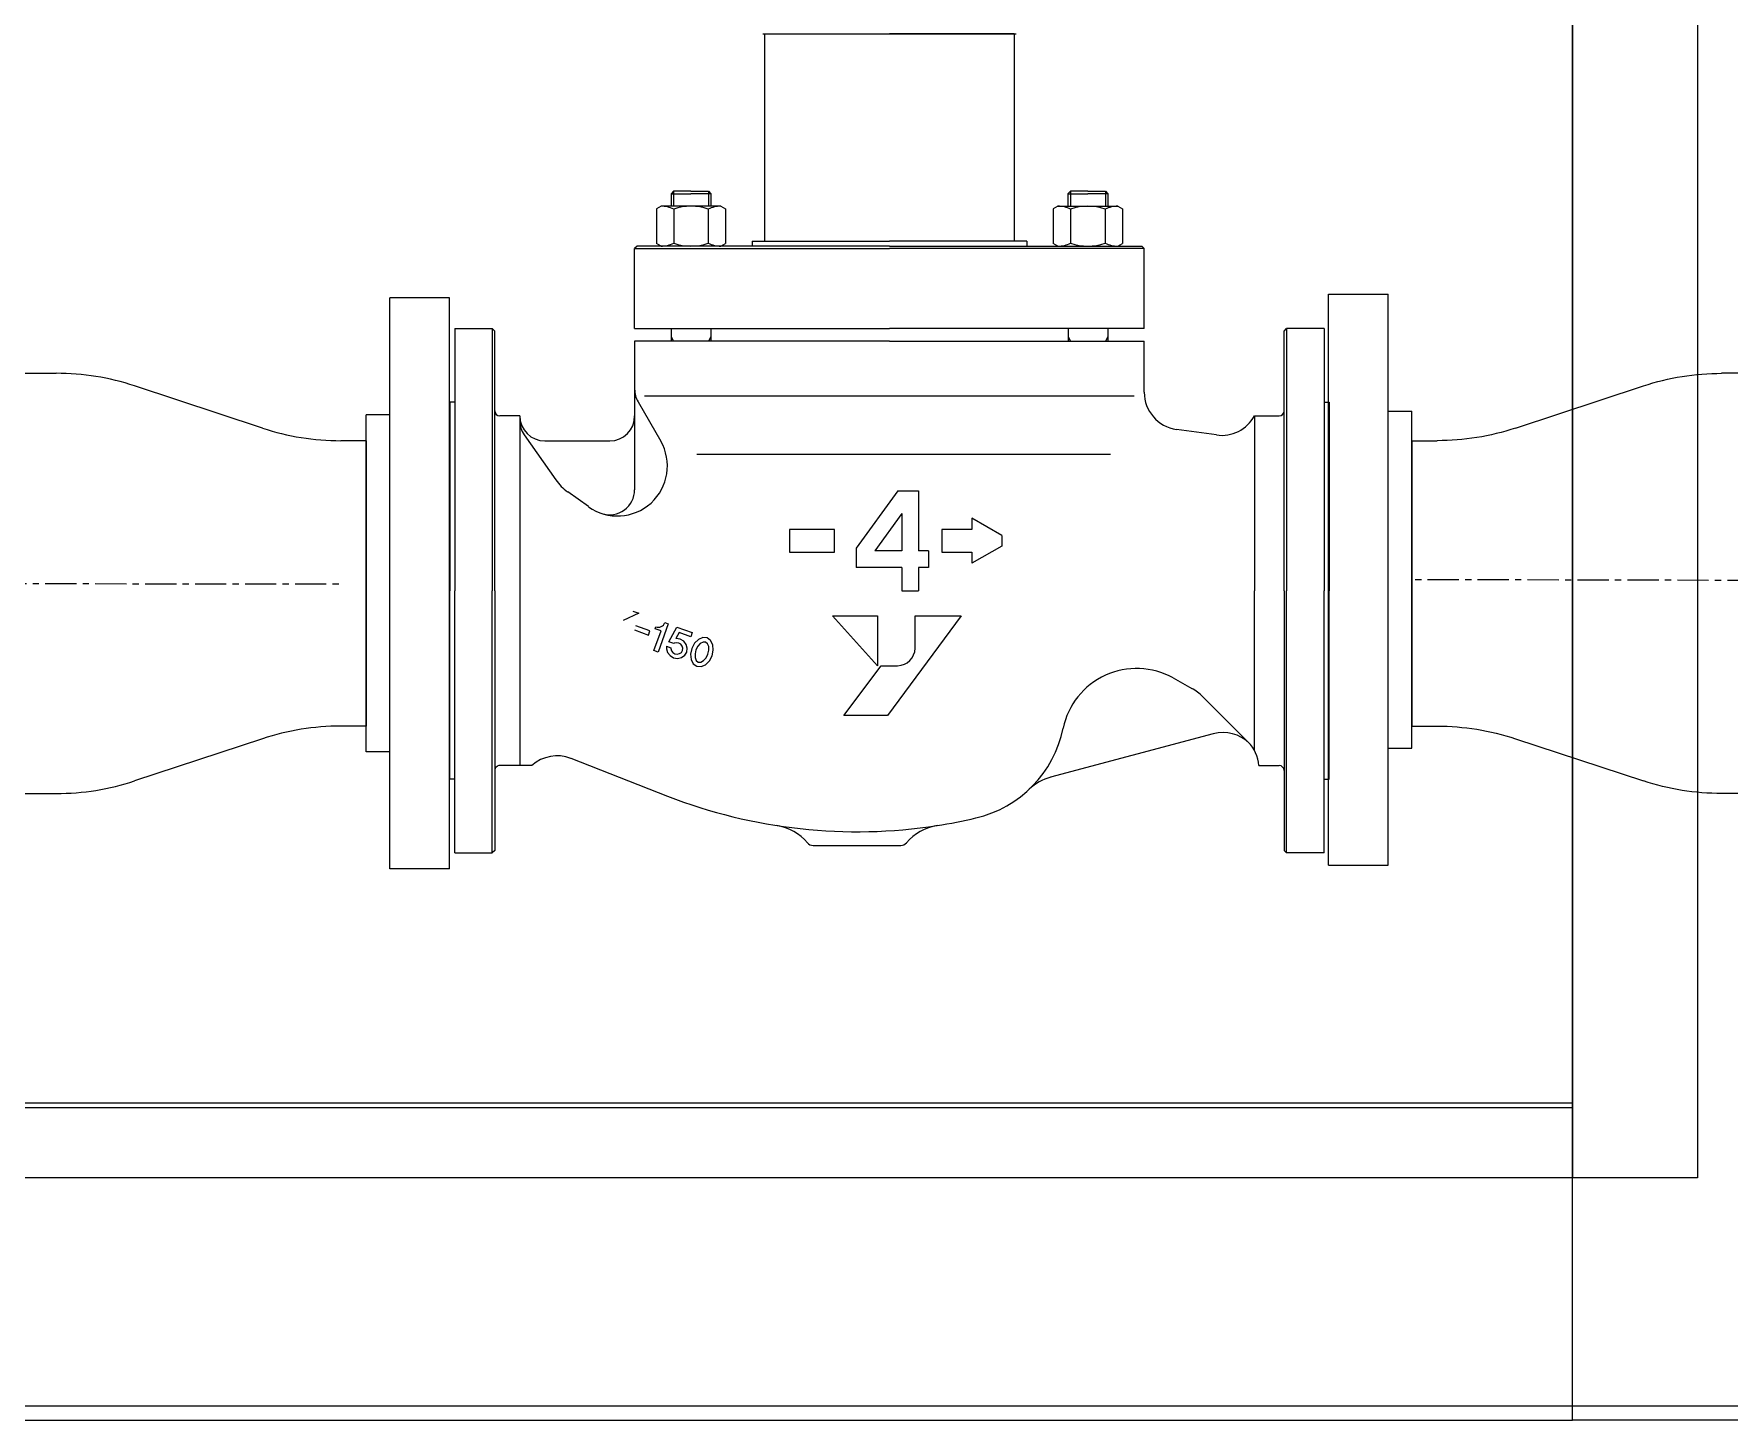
# Model space of a CAD drawing. Header units: millimetres. Extents: x -192235 to 515711, y 45168 to 947868.
# Drawn here: x 194072 to 194751, y 463944 to 464499 of the extents above; entities that cross this region are included whole.
import ezdxf

# ---------------------------------------------------------------- set-up
doc = ezdxf.new("R2010")
doc.units = ezdxf.units.MM
doc.header["$LTSCALE"] = 1000
doc.header["$PDMODE"] = 1
doc.linetypes.add('TPH12-SEC-@20-1$0$CENTERK5', pattern=[6.916, 6.667, -0.083, 0.083, -0.083])
doc.linetypes.add('YFM1P-短$0$CENTER', pattern=[2, 1.25, -0.25, 0.25, -0.25])
for name, color, linetype in [('TPH12-SEC-@20-1$0$A-DIM', 7, 'Continuous'), ('TPH12-SEC-@20-1$0$H-SIN', 252, 'TPH12-SEC-@20-1$0$CENTERK5'), ('YFM1P-短$0$$0$C-DCC', 1, 'Continuous'), ('YFM1P-短$0$$0$M-DCC-STEEL', 220, 'Continuous'), ('YFM1P-短$0$M-CWTR-VAVE', 2, 'Continuous'), ('YFM1P-短$0$M-PIPE-CHWR20', 110, 'Continuous'), ('YFM1P-短$0$M-PIPE-CHWR20_CL', 111, 'YFM1P-短$0$CENTER'), ('YFM1P-短$0$M-PIPE-VAVE', 2, 'Continuous')]:
    doc.layers.add(name, color=color, linetype=linetype)
doc.styles.add('TPH12-SEC-@20-1$0$STANDARD', font='txt')
doc.dimstyles.new('TPH12-SEC-@20-1$0$生成的_樣式__6', dxfattribs={"dimtxt": 60, "dimasz": 30.4, "dimexe": 0.18, "dimexo": 0.0625, "dimgap": 0, "dimtad": 1, "dimdec": 1, "dimzin": 0, "dimdsep": 46, "dimtxsty": 'TPH12-SEC-@20-1$0$STANDARD', "dimblk": 'TPH12-SEC-@20-1$0$ARROWHEAD_6', "dimblk1": 'TPH12-SEC-@20-1$0$ARROWHEAD_6', "dimblk2": 'TPH12-SEC-@20-1$0$ARROWHEAD_6', "dimcen": 0.09, "dimclrd": 12, "dimclre": 12, "dimclrt": 3, "dimazin": 0, "dimtfac": 1, "dimtdec": 4, "dimtmove": 0, "dimatfit": 3, "dimfxl": 1, "dimtolj": 1, "dimtzin": 0, "dimarcsym": 0})

# ---------------------------------------------------------------- blocks, each defined once
blk = doc.blocks.new('TPH12-SEC-@20-1$0$ARROWHEAD_6')
at = {"color": 0, "linetype": 'Continuous', "lineweight": 0}
for p, q in [((-0.5, -0.5), (0.5, 0.5)), ((0, 0), (-1, 0))]:
    blk.add_line(p, q, dxfattribs=at)
blk = doc.blocks.new('*D950')
at = {"layer": 'DEFPOINTS', "color": 0, "linetype": 'Continuous', "transparency": 16777216}
for p in [(190000, 463950), (203190.01, 463950), (199526.05, 462150)]:
    blk.add_point(p, dxfattribs=at)
at = {"layer": 'TPH12-SEC-@20-1$0$A-DIM', "color": 12, "linetype": 'Continuous', "lineweight": -2, "transparency": 16777216}
for p, q in [((190000.06, 463950), (203190.19, 463950)), ((203190.01, 463919.6), (203190.01, 463800)), ((203190.01, 462180.4), (203190.01, 462300)), ((199526.12, 462150), (203190.19, 462150))]:
    blk.add_line(p, q, dxfattribs=at)
at = {"layer": 'TPH12-SEC-@20-1$0$A-DIM', "color": 12, "linetype": 'Continuous', "lineweight": -2, "transparency": 16777216, "xscale": 30.40000000000001, "yscale": 30.40000000000001, "zscale": 30.40000000000001}
for p, rotation in [((203190.01, 463950), 90), ((203190.01, 462150), 270)]:
    blk.add_blockref('TPH12-SEC-@20-1$0$ARROWHEAD_6', p, dxfattribs=dict(at, rotation=rotation))
at = {"layer": 'TPH12-SEC-@20-1$0$A-DIM', "color": 3, "linetype": 'Continuous', "lineweight": 0, "transparency": 16777216, "insert": (203190.01, 463050), "char_height": 500, "attachment_point": 5, "rotation": 90, "style": 'TPH12-SEC-@20-1$0$STANDARD'}
blk.add_mtext('\\A1;1800', dxfattribs=at)
blk = doc.blocks.new('*D951')
at = {"layer": 'DEFPOINTS', "color": 0, "linetype": 'Continuous', "transparency": 16777216}
for p in [(190000, 466700), (203174.81, 466700), (190000, 463950)]:
    blk.add_point(p, dxfattribs=at)
at = {"layer": 'TPH12-SEC-@20-1$0$A-DIM', "color": 12, "linetype": 'Continuous', "lineweight": -2, "transparency": 16777216}
for p, q in [((190000.06, 466700), (203174.99, 466700)), ((203174.81, 466669.6), (203174.81, 466200)), ((203174.81, 463980.4), (203174.81, 464450)), ((190000.06, 463950), (203174.99, 463950))]:
    blk.add_line(p, q, dxfattribs=at)
at = {"layer": 'TPH12-SEC-@20-1$0$A-DIM', "color": 12, "linetype": 'Continuous', "lineweight": -2, "transparency": 16777216, "xscale": 30.40000000000001, "yscale": 30.40000000000001, "zscale": 30.40000000000001}
for p, rotation in [((203174.81, 466700), 90), ((203174.81, 463950), 270)]:
    blk.add_blockref('TPH12-SEC-@20-1$0$ARROWHEAD_6', p, dxfattribs=dict(at, rotation=rotation))
at = {"layer": 'TPH12-SEC-@20-1$0$A-DIM', "color": 3, "linetype": 'Continuous', "lineweight": 0, "transparency": 16777216, "insert": (203174.81, 465325), "char_height": 500, "attachment_point": 5, "rotation": 90, "style": 'TPH12-SEC-@20-1$0$STANDARD'}
blk.add_mtext('\\A1;2750', dxfattribs=at)
blk = doc.blocks.new('YFM1P-短$0$$0$DCC-2400-1850-扇60')
at = {"color": 0, "linetype": 'ByBlock', "lineweight": -2, "ltscale": 0.5}
for p, q in [((-1.765, 168), (-1.765, -3)), ((3.235, 168), (3.235, -3)), ((230.73, 0), (3.235, 0)), ((-1.765, -3), (234.73, -3))]:
    blk.add_line(p, q, dxfattribs=at)
blk = doc.blocks.new('YFM1P-短$0$R6-4')
for p, q in [((-5.715, 0), (5.715, 0)), ((-5.715, 0), (-5.715, -1.012)), ((5.715, 0), (5.715, -1.012)), ((-6.219, -4.146), (-7.91, -9.268)), ((6.219, -4.146), (7.91, -9.268)), ((-8.414, -13.97), (-8.414, -12.403)), ((8.414, -13.97), (8.414, -12.403)), ((8.414, -13.97), (-8.414, -13.97))]:
    blk.add_line(p, q)
for centre, start, end in [((-15.715, -1.012), 341.73209, 0), ((15.715, -1.012), 180, 198.26791), ((1.586, -12.403), 161.73209, 180), ((-1.586, -12.403), 0, 18.26791)]:
    blk.add_arc(centre, 10, start, end)
blk = doc.blocks.new('YFM1P-短$0$0V100')
at = {"layer": 'YFM1P-短$0$M-CWTR-VAVE'}
for p, q in [((125.29, 223), (226.71, 223)), ((126, 223), (126, 140)), ((126, 223), (176, 223)), ((226, 223), (176, 223)), ((226, 223), (226, 140)), ((89.55, 160), (88.55, 159)), ((88.55, 159), (96.55, 159)), ((88.55, 159), (88.55, 154)), ((96.55, 160), (89.55, 160)), ((89.55, 160), (89.55, 154)), ((96.55, 160), (103.55, 160)), ((104.55, 159), (96.55, 159)), ((103.55, 160), (104.55, 159)), ((103.55, 160), (103.55, 154)), ((104.55, 159), (104.55, 154)), ((248.45, 160), (247.45, 159)), ((247.45, 159), (247.45, 154)), ((247.45, 159), (255.45, 159)), ((255.45, 160), (248.45, 160)), ((248.45, 160), (248.45, 154)), ((255.45, 160), (262.45, 160)), ((263.45, 159), (255.45, 159)), ((262.45, 160), (263.45, 159)), ((262.45, 160), (262.45, 154)), ((263.45, 159), (263.45, 154)), ((84.55, 154), (82.7, 152.93)), ((82.7, 152.93), (82.7, 139.07)), ((108.54, 154), (84.55, 154)), ((89.62, 152.81), (89.62, 139.19)), ((103.47, 152.81), (103.47, 139.19)), ((108.54, 154), (110.4, 152.93)), ((110.4, 152.93), (110.4, 139.07)), ((243.46, 154), (241.6, 152.93)), ((241.6, 152.93), (241.6, 139.07)), ((243.46, 154), (267.45, 154)), ((248.53, 152.81), (248.53, 139.19)), ((262.38, 152.81), (262.38, 139.19)), ((267.45, 154), (269.3, 152.93)), ((269.3, 152.93), (269.3, 139.07)), ((75, 138), (74, 137)), ((74, 137), (176, 137)), ((74, 105), (74, 137)), ((176, 138), (75, 138)), ((84.55, 138), (82.7, 139.07)), ((108.54, 138), (84.55, 138)), ((108.54, 138), (110.4, 139.07)), ((121, 140), (176, 140)), ((121, 140), (121, 138)), ((231, 140), (176, 140)), ((176, 138), (277, 138)), ((278, 137), (176, 137)), ((231, 140), (231, 138)), ((243.46, 138), (241.6, 139.07)), ((243.46, 138), (267.45, 138)), ((267.45, 138), (269.3, 139.07)), ((277, 138), (278, 137)), ((278, 105), (278, 137)), ((2, 105), (2, 0)), ((2, 105), (17, 105)), ((17, 105), (17, 0)), ((18, 104), (17, 105)), ((18, 0), (18, 104)), ((74, 105), (176, 105)), ((88.55, 105), (88.55, 100)), ((104.5, 105), (104.5, 100)), ((278, 105), (176, 105)), ((247.5, 105), (247.5, 100)), ((263.45, 105), (263.45, 100)), ((334, 104), (335, 105)), ((334, 0), (334, 104)), ((335, 105), (335, 0)), ((350, 105), (335, 105)), ((350, 105), (350, 0)), ((176, 100), (74, 100)), ((74, 100), (74, 80.68)), ((88.55, 101.73), (89.55, 100)), ((104.5, 101.65), (103.55, 100)), ((176, 100), (278, 100)), ((247.5, 101.65), (248.45, 100)), ((263.45, 101.73), (262.45, 100)), ((278, 79.49), (278, 100)), ((0, 75.5), (0, 0)), ((2, 75.5), (0, 75.5)), ((74, 80.68), (74, 40.44)), ((75.34, 75.68), (84.42, 59.95)), ((78, 78), (274, 78)), ((350, 75.5), (352, 75.5)), ((352, 75.5), (352, 0)), ((28, 70), (20, 70)), ((28, 70), (28, -70)), ((322.14, 70), (322.14, 0)), ((322.14, 70), (332, 70)), ((29.81, 62.42), (42.42, 44.41)), ((306.92, 62.39), (290.91, 64.64)), ((38, 60), (64, 60)), ((264.5, 54.62), (98.85, 54.62)), ((55.47, 33.68), (47.18, 39.6)), ((179.33, 40), (162.67, 17.06)), ((179.33, 40), (187.67, 40)), ((187.67, 40), (187.67, 16)), ((181, 30.95), (170.14, 16)), ((181, 30.95), (181, 16)), ((221, 22.08), (209, 29.01)), ((209, 29.01), (209, 24.5)), ((154, 24.5), (136, 24.5)), ((136, 24.5), (136, 15.5)), ((154, 15.5), (154, 24.5)), ((209.01, 24.5), (197, 24.5)), ((197, 24.5), (197, 15.5)), ((221, 22.08), (221, 17.92)), ((136, 15.5), (154, 15.5)), ((162.67, 17.06), (162.67, 9.33)), ((181, 16), (170.14, 16)), ((191.67, 16), (187.67, 16)), ((191.67, 16), (191.67, 9.33)), ((197, 15.5), (209.01, 15.5)), ((221, 17.92), (209, 10.99)), ((209, 15.5), (209, 10.99)), ((181, 9.33), (162.67, 9.33)), ((181, 9.33), (181, 0)), ((191.67, 9.33), (187.67, 9.33)), ((187.67, 9.33), (187.67, 0)), ((0, -75.5), (0, 0)), ((2, -105), (2, 0)), ((17, -105), (17, 0)), ((18, 0), (18, -104)), ((181, 0), (187.67, 0)), ((322.14, -63.97), (322.14, 0)), ((334, 0), (334, -104)), ((335, -105), (335, 0)), ((350, -105), (350, 0)), ((352, -75.5), (352, 0)), ((75.7, -8.99), (69.44, -11.91)), ((73.31, -8.12), (75.7, -8.99)), ((87.48, -13.28), (83.38, -24.55)), ((86.08, -12.77), (87.48, -13.28)), ((171.25, -30), (153.25, -10)), ((153.25, -10), (171.25, -10)), ((171.25, -10), (171.25, -30)), ((204.75, -10), (175.25, -50)), ((186.25, -10), (204.75, -10)), ((186.25, -23), (186.25, -10)), ((73.87, -15.67), (79.51, -17.72)), ((80.12, -16.03), (74.49, -13.98)), ((79.51, -17.72), (80.12, -16.03)), ((81.68, -23.94), (84.56, -16.05)), ((82.19, -15.18), (82.45, -14.46)), ((84.56, -16.05), (82.19, -15.18)), ((87.66, -20.39), (90.94, -14.54)), ((91.76, -16.75), (90.42, -19.14)), ((90.94, -14.54), (97.05, -16.76)), ((96.43, -18.45), (91.76, -16.75)), ((97.05, -16.76), (96.43, -18.45)), ((83.38, -24.55), (81.68, -23.94)), ((86.79, -22.24), (88.52, -22.87)), ((89.66, -21.11), (87.66, -20.39)), ((157.75, -50), (172.75, -30)), ((172.75, -30), (179.25, -30)), ((289.53, -34.91), (297.02, -39.1)), ((319.59, -60.59), (301.42, -42.42)), ((175.25, -50), (157.75, -50)), ((305.65, -57.24), (240.54, -74.68)), ((48.44, -67.1), (87.13, -82.2)), ((32.89, -70), (20, -70)), ((323.95, -70), (332, -70)), ((2, -75.5), (0, -75.5)), ((350, -75.5), (352, -75.5)), ((2, -105), (17, -105)), ((18, -104), (17, -105)), ((145.46, -102), (180.54, -102)), ((334, -104), (335, -105)), ((350, -105), (335, -105))]:
    blk.add_line(p, q, dxfattribs=at)
for points in [[(86.8, -22.24), (86.75, -23.22), (87.17, -24.73), (88.16, -25.99), (89.57, -26.82), (91.19, -27.08), (92.76, -26.74), (94.05, -25.84), (94.86, -24.53), (95.07, -23), (94.65, -21.49), (93.65, -20.22), (92.24, -19.39), (90.63, -19.13), (90.43, -19.14)], [(88.52, -22.87), (88.52, -23.17), (88.76, -24.03), (89.33, -24.76), (90.14, -25.23), (91.07, -25.38), (91.97, -25.19), (92.71, -24.68), (93.18, -23.92), (93.3, -23.05), (93.05, -22.18), (92.48, -21.45), (91.67, -20.98), (90.75, -20.83), (89.84, -21.03), (89.66, -21.11)]]:
    blk.add_lwpolyline(points, dxfattribs=at)
for points in [[(102.99, -18.91), (101.28, -18.77), (99.51, -19.52), (97.96, -21.03), (96.87, -23.08), (96.39, -25.35), (96.6, -27.51), (97.48, -29.21), (98.88, -30.21), (100.59, -30.34), (102.35, -29.6), (103.9, -28.09), (105, -26.04), (105.48, -23.76), (105.26, -21.61), (104.39, -19.91)], [(102.38, -20.58), (101.36, -20.55), (100.27, -21.13), (99.28, -22.23), (98.54, -23.69), (98.17, -25.28), (98.22, -26.76), (98.68, -27.91), (99.48, -28.54), (100.51, -28.57), (101.6, -27.99), (102.59, -26.89), (103.32, -25.43), (103.7, -23.84), (103.65, -22.36), (103.19, -21.21)]]:
    blk.add_lwpolyline(points, close=True, dxfattribs=at)
for centre, radius, start, end in [((84.55, 142.59), 11.41, 63.619, 90), ((96.55, 133.22), 20.78, 70.5294, 109.4712), ((108.54, 142.59), 11.41, 90, 116.381), ((243.46, 142.59), 11.41, 63.61902, 90), ((255.45, 133.22), 20.78, 70.52881, 109.4706), ((267.45, 142.59), 11.41, 90, 116.381), ((84.55, 149.41), 11.41, 270, 296.38101), ((96.55, 158.78), 20.78, 250.52879, 289.47061), ((108.54, 149.41), 11.41, 243.619, 270), ((243.46, 149.41), 11.41, 270, 296.38101), ((255.45, 158.78), 20.78, 250.5294, 289.47119), ((267.45, 149.41), 11.41, 243.619, 270), ((84, 80.68), 10, 180, 210), ((293, 79.49), 15, 180, 262), ((20, 72), 2, 180, 270), ((38, 70), 10, 180, 270), ((38, 68.15), 10, 180, 214.99989), ((64, 70), 10, 270, 0), ((309, 77.24), 15, 262, 331.12119), ((332, 72), 2, 270, 0), ((67.1, 49.95), 20, 234.4623, 30), ((58.8, 55.88), 20, 215, 234.4623), ((64, 40.44), 10, 251.94769, 0), ((83.42, -11.8), 2.83, 250, 340), ((179.25, -23), 7, 270, 0), ((274.93, -61.12), 30, 60.8324, 168.3828), ((287.28, -56.56), 20, 45, 60.83241), ((200, -45.72), 46.5, 283.16949, 348.38281), ((309.52, -71.73), 15, 45, 105), ((309, -71.21), 15, 4.63907, 45), ((43, -81.08), 15, 68.67679, 132.3703), ((20, -72), 2, 90, 180), ((332, -72), 2, 0, 90), ((245.73, -94), 20, 105, 133.4464), ((163, 112), 208.5, 248.6599, 278.85251), ((127.84, -113.78), 20, 39.98036, 81.14751), ((198.16, -113.78), 20, 98.85249, 140.01961), ((163, 112), 208.5, 278.85251, 283.20999), ((145.46, -99), 3, 219.98039, 270), ((180.54, -99), 3, 270, 320.01959)]:
    blk.add_arc(centre, radius, start, end, dxfattribs=at)
for p in [(176, 223), (176, 223), (176, 100)]:
    blk.add_point(p, dxfattribs=at)
blk = doc.blocks.new('YFM1P-短$0$SL100')
for p, q in [((3.33375, 11.43), (0.9525, 11.43)), ((0.9525, -11.43), (0.9525, 11.43)), ((3.33375, -11.43), (3.33375, 11.43)), ((0, -6.746875), (0, 6.746875)), ((0.9525, 6.746875), (0, 6.746875)), ((0.9525, -6.746875), (0, -6.746875)), ((3.33375, -11.43), (0.9525, -11.43))]:
    blk.add_line(p, q)
blk = doc.blocks.new('YFM1P-短')
at = {"layer": 'YFM1P-短$0$$0$M-DCC-STEEL'}
for points in [[(95187.06, 463944.34), (95312.06, 463944.34), (95312.06, 465846.34), (95187.06, 465846.34)], [(97587.06, 464069.34), (97587.06, 463944.34), (95312.06, 463944.34), (95312.06, 464069.34)]]:
    blk.add_lwpolyline(points, close=True, dxfattribs=at)
at = {"layer": 'YFM1P-短$0$M-PIPE-CHWR20_CL', "linetype": 'YFM1P-短$0$CENTER', "ltscale": 0.01}
for p, q in [((94617.56, 464279.26, 0), (95376.38, 464280.88, 0)), ((97103.51, 464279.87), (95805.15, 464279.26, 0))]:
    blk.add_line(p, q, dxfattribs=at)
at = {"layer": 'YFM1P-短$0$$0$C-DCC', "xscale": 10, "yscale": 10, "zscale": 10}
blk.add_blockref('YFM1P-短$0$$0$DCC-2400-1850-扇60', (95279.71, 464071.34), dxfattribs=at)
at = {"layer": 'YFM1P-短$0$M-PIPE-CHWR20', "xscale": -1}
blk.add_blockref('YFM1P-短$0$0V100', (95761.53, 464276.46, 0), dxfattribs=at)
at = {"layer": 'YFM1P-短$0$M-PIPE-CHWR20', "yscale": 9.999999999963645, "zscale": 9.999999999963645}
for p, xscale, rotation in [((95376.38, 464279.4, 0), 9.999999999963645, 270), ((95795.06, 464279.4, 0), -9.999999999963645, 90)]:
    blk.add_blockref('YFM1P-短$0$R6-4', p, dxfattribs=dict(at, xscale=xscale, rotation=rotation))
at = {"layer": 'YFM1P-短$0$M-PIPE-VAVE', "yscale": 10.00000000014552, "zscale": 10.00000000014552}
for p, xscale in [((95376.38, 464280.88, 0), 10.00000000014552), ((95795.06, 464279.4, 0), -10.00000000014552)]:
    blk.add_blockref('YFM1P-短$0$SL100', p, dxfattribs=dict(at, xscale=xscale))
blk = doc.blocks.new('TPH12-SEC-@20-1')
at = {"layer": 'TPH12-SEC-@20-1$0$H-SIN'}
blk.add_line((84160.92, 463950), (201769.56, 463950), dxfattribs=at)
at = {"layer": 'TPH12-SEC-@20-1$0$A-DIM', "color": 12, "linetype": 'Continuous', "lineweight": 0}
for base, p1, p2, picture, middle in [((203174.81, 466700), (190000, 463950), (190000, 466700), '*D951', (203174.81, 465325)), ((203190.01, 463950), (199526.05, 462150), (190000, 463950), '*D950', (203190.01, 463050))]:
    dim = blk.add_linear_dim(base=base, p1=p1, p2=p2, angle=90, dimstyle='TPH12-SEC-@20-1$0$生成的_樣式__6', override={"dimtxt": 500, "dimdec": 0}, dxfattribs=at)
    dim.commit()
    dim.dimension.update_dxf_attribs({"geometry": picture, "text_midpoint": middle, "dimtype": 128, "text_rotation": 90})

msp = doc.modelspace()

# ---------------------------------------------------------------- block references
msp.add_blockref('TPH12-SEC-@20-1', (0, 0))

# ---------------------------------------------------------------- next in the draw order: block references
at = {"xscale": -1}
msp.add_blockref('YFM1P-短', (290000, 0), dxfattribs=at)

doc.saveas('drawing.dxf')
